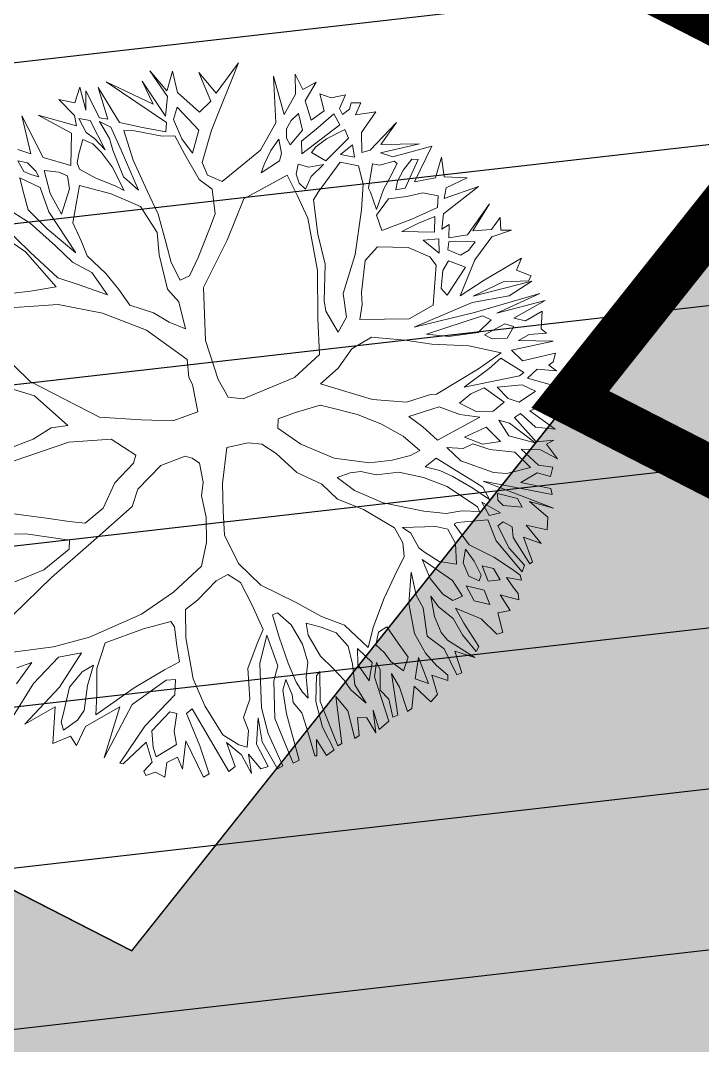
# Model space of a CAD drawing. Header units: metres. Extents: x -664657 to -643449, y -1076720 to -1062383.
# Drawn here: x -656029.65 to -656022.89, y -1069589.75 to -1069579.59 of the extents above; entities that cross this region are included whole.
import ezdxf

# ---------------------------------------------------------------- set-up
doc = ezdxf.new("R2010")
doc.units = ezdxf.units.M
doc.header["$LTSCALE"] = 0.1
doc.layers.get('0').update_dxf_attribs({"color": 8, "lineweight": 9})
for name, color, linetype in [('AA_THER_KOMUNIKACE', 201, 'Continuous'), ('AA_THER_srafy', 52, 'Continuous'), ('AA_THER_SRAFY KATASTR', 14, 'Continuous'), ('silnice-šrafa', 253, 'Continuous'), ('Vlastníci', 20, 'Continuous')]:
    doc.layers.add(name, color=color, linetype=linetype)
doc.layers.add('AA_THER_STAFAZ', color=252, linetype='Continuous', lineweight=0)

# ---------------------------------------------------------------- blocks, each defined once
blk = doc.blocks.new('A$C0C461CEA')
for p, q in [((0.3025, 0.7347), (0.3349, 0.855)), ((0.3349, 0.855), (0.3322, 0.7055)), ((0.4478, 0.7319), (0.3814, 0.832)), ((0.3814, 0.832), (0.4728, 0.7447)), ((0.4827, 0.7766), (0.4635, 0.8454)), ((0.4635, 0.8454), (0.5034, 0.8122)), ((0.5034, 0.8122), (0.5408, 0.8486)), ((0.5408, 0.8486), (0.5229, 0.7746)), ((0.5229, 0.7746), (0.5518, 0.8295)), ((0.5518, 0.8295), (0.5504, 0.7329)), ((0.5715, 0.7163), (0.5915, 0.8197)), ((0.5915, 0.8197), (0.5994, 0.6895)), ((0.7321, 0.6194), (0.6233, 0.8242)), ((0.6233, 0.8242), (0.7212, 0.6907)), ((0.7734, 0.6912), (0.7622, 0.7895)), ((0.7622, 0.7895), (0.7798, 0.7081)), ((0.2728, 0.7662), (0.3025, 0.7347)), ((0.4728, 0.7447), (0.4827, 0.7766)), ((0.49, 0.7113), (0.4913, 0.7617)), ((0.4913, 0.7617), (0.5191, 0.7392)), ((0.7212, 0.6907), (0.7246, 0.7724)), ((0.7246, 0.7724), (0.7385, 0.6381)), ((0.7816, 0.7099), (0.8256, 0.7548)), ((0.8256, 0.7548), (0.807, 0.6874)), ((0.2563, 0.7342), (0.2799, 0.7134)), ((0.2567, 0.6946), (0.2563, 0.7342)), ((0.3982, 0.6414), (0.4478, 0.7319)), ((0.5191, 0.7392), (0.5177, 0.6341)), ((0.5445, 0.7226), (0.5676, 0.6892)), ((0.5469, 0.6596), (0.5445, 0.7226)), ((0.5504, 0.7329), (0.5715, 0.7163)), ((0.2719, 0.6756), (0.2567, 0.6946)), ((0.2799, 0.7134), (0.2905, 0.6781)), ((0.3322, 0.7055), (0.3982, 0.6414)), ((0.4709, 0.6967), (0.4376, 0.6628)), ((0.4818, 0.6818), (0.4709, 0.6967)), ((0.5046, 0.682), (0.49, 0.7113)), ((0.5676, 0.6892), (0.5624, 0.6094)), ((0.5994, 0.6895), (0.6563, 0.6415)), ((0.7385, 0.6381), (0.7734, 0.6912)), ((0.7798, 0.7081), (0.7816, 0.7099)), ((0.807, 0.6874), (0.8397, 0.5995)), ((0.8882, 0.6125), (0.8974, 0.7111)), ((0.8974, 0.7111), (0.915, 0.6272)), ((0.226, 0.6439), (0.2358, 0.6836)), ((0.2358, 0.6836), (0.2784, 0.6252)), ((0.2907, 0.6571), (0.2719, 0.6756)), ((0.2905, 0.6781), (0.2907, 0.6571)), ((0.2979, 0.5942), (0.3158, 0.6676)), ((0.3158, 0.6676), (0.3538, 0.6409)), ((0.4376, 0.6628), (0.4193, 0.6392)), ((0.4922, 0.6693), (0.4818, 0.6818)), ((0.5033, 0.634), (0.4922, 0.6693)), ((0.5177, 0.6341), (0.5046, 0.682)), ((0.5388, 0.6217), (0.5469, 0.6596)), ((0.5997, 0.6601), (0.5814, 0.5634)), ((0.6292, 0.6436), (0.5997, 0.6601)), ((1.0237, 0.6787), (0.847, 0.5299)), ((0.915, 0.6272), (1.0237, 0.6787)), ((0.1481, 0.6263), (0.1976, 0.5404)), ((0.2116, 0.5808), (0.226, 0.6439)), ((0.2784, 0.6252), (0.2666, 0.5435)), ((0.3538, 0.6409), (0.3733, 0.6177)), ((0.4193, 0.6392), (0.4171, 0.6182)), ((0.5123, 0.5753), (0.5033, 0.634)), ((0.5295, 0.531), (0.5388, 0.6217)), ((0.6988, 0.5873), (0.6292, 0.6436)), ((0.6563, 0.6415), (0.7155, 0.5941)), ((0.7846, 0.6469), (0.7555, 0.6173)), ((0.8108, 0.5488), (0.7846, 0.6469)), ((0.2986, 0.5186), (0.2979, 0.5942)), ((0.3733, 0.6177), (0.3586, 0.578)), ((0.4171, 0.6182), (0.4494, 0.5681)), ((0.5624, 0.6094), (0.5511, 0.4706)), ((0.7155, 0.5941), (0.7321, 0.6194)), ((0.7555, 0.6173), (0.7496, 0.55)), ((0.8397, 0.5995), (0.8882, 0.6125)), ((1.0385, 0.4544), (1.1026, 0.5894)), ((1.1026, 0.5894), (1.0744, 0.4649)), ((0.1413, 0.4667), (0.0857, 0.5729)), ((0.154, 0.4584), (0.115, 0.5798)), ((0.2358, 0.4988), (0.2116, 0.5808)), ((0.3586, 0.578), (0.2986, 0.5186)), ((0.3923, 0.5717), (0.3176, 0.4768)), ((0.4686, 0.501), (0.3923, 0.5717)), ((0.4494, 0.5681), (0.4918, 0.5181)), ((0.5107, 0.4913), (0.5123, 0.5753)), ((0.5814, 0.5634), (0.5741, 0.4559)), ((0.735, 0.5691), (0.6988, 0.5873)), ((0.7356, 0.5019), (0.735, 0.5691)), ((1.137, 0.5058), (1.1659, 0.5624)), ((1.1659, 0.5624), (1.164, 0.5078)), ((0.1976, 0.5404), (0.234, 0.4382)), ((0.2666, 0.5435), (0.2807, 0.3882)), ((0.5511, 0.4706), (0.5295, 0.531)), ((0.7496, 0.55), (0.7585, 0.4937)), ((0.7585, 0.4937), (0.8108, 0.5488)), ((0.847, 0.5299), (0.7715, 0.4536)), ((0.2807, 0.3882), (0.2358, 0.4988)), ((0.5324, 0.4219), (0.4686, 0.501)), ((0.4918, 0.5181), (0.5107, 0.4913)), ((0.7383, 0.4095), (0.7356, 0.5019)), ((1.0744, 0.4649), (1.137, 0.5058)), ((1.2126, 0.5083), (1.1542, 0.4723)), ((1.164, 0.5078), (1.2126, 0.5083)), ((0.1745, 0.3218), (0.1413, 0.4667)), ((0.1929, 0.3453), (0.154, 0.4584)), ((0.3176, 0.4768), (0.314, 0.4137)), ((1.1542, 0.4723), (1.1422, 0.4092)), ((1.1925, 0.4157), (1.2064, 0.4704)), ((1.2064, 0.4704), (1.2319, 0.4413)), ((0.234, 0.4382), (0.2581, 0.367)), ((0.5741, 0.4559), (0.5707, 0.3742)), ((0.7715, 0.4536), (0.7677, 0.4098)), ((0.955, 0.4008), (1.0385, 0.4544)), ((1.0849, 0.438), (1.0599, 0.421)), ((1.1166, 0.4468), (1.0849, 0.438)), ((1.1021, 0.3938), (1.1166, 0.4468)), ((1.2319, 0.4413), (1.2764, 0.4291)), ((1.2764, 0.4291), (1.2389, 0.3993)), ((0.314, 0.4137), (0.3085, 0.3633)), ((0.5399, 0.3235), (0.5324, 0.4219)), ((0.7598, 0.3635), (0.7383, 0.4095)), ((0.7677, 0.4098), (0.7999, 0.3699)), ((0.7999, 0.3699), (0.955, 0.4008)), ((1.0222, 0.4038), (0.9828, 0.3842)), ((1.0083, 0.3593), (1.0222, 0.4038)), ((1.0599, 0.421), (1.0457, 0.3957)), ((1.0457, 0.3957), (1.046, 0.3705)), ((1.046, 0.3705), (1.1021, 0.3938)), ((1.1422, 0.4092), (1.1925, 0.4157)), ((1.2156, 0.3931), (1.1509, 0.3775)), ((1.2159, 0.3529), (1.2156, 0.3931)), ((1.2389, 0.3993), (1.2391, 0.3783)), ((1.2661, 0.3828), (1.2809, 0.398)), ((1.2809, 0.398), (1.3081, 0.3832)), ((0.0185, 0.379), (0.0962, 0.3486)), ((0.2581, 0.367), (0.2965, 0.3085)), ((0.3085, 0.3633), (0.3345, 0.2855)), ((0.5707, 0.3742), (0.5505, 0.2834)), ((0.7311, 0.2894), (0.7598, 0.3635)), ((0.9828, 0.3842), (0.9429, 0.3545)), ((1.0838, 0.3642), (1.065, 0.3286)), ((1.1509, 0.3775), (1.0838, 0.3642)), ((1.2391, 0.3783), (1.2661, 0.3828)), ((1.3081, 0.3832), (1.2747, 0.3577)), ((0.154, 0.2694), (0.0124, 0.3328)), ((0.0962, 0.3486), (0.1745, 0.3218)), ((0.2396, 0.2954), (0.1929, 0.3453)), ((0.9429, 0.3545), (0.9221, 0.3356)), ((0.9221, 0.3356), (0.9916, 0.3423)), ((0.9916, 0.3423), (1.0083, 0.3593)), ((1.065, 0.3286), (1.2159, 0.3529)), ((1.1573, 0.3337), (1.1154, 0.3267)), ((1.2227, 0.332), (1.1573, 0.3337)), ((1.2206, 0.3026), (1.2227, 0.332)), ((1.3361, 0.3355), (1.2651, 0.2988)), ((1.2747, 0.3577), (1.3361, 0.3355)), ((-0.1135, 0.3214), (-0.0399, 0.0946)), ((0.3075, 0.2222), (0.2396, 0.2954)), ((0.2965, 0.3085), (0.3075, 0.2222)), ((0.513, 0.2579), (0.5399, 0.3235)), ((1.04, 0.305), (1.0192, 0.2796)), ((1.0654, 0.28), (1.04, 0.305)), ((1.1154, 0.3267), (1.0945, 0.3181)), ((1.0945, 0.3181), (1.1225, 0.2722)), ((1.1225, 0.2722), (1.2206, 0.3026)), ((1.2651, 0.2988), (1.2362, 0.2421)), ((0.2659, 0.178), (0.154, 0.2694)), ((0.3345, 0.2855), (0.3477, 0.2208)), ((0.5505, 0.2834), (0.5344, 0.2185)), ((0.6936, 0.2554), (0.7311, 0.2894)), ((0.8343, 0.2886), (0.726, 0.1969)), ((0.9921, 0.2901), (0.8343, 0.2886)), ((0.9904, 0.2187), (0.9921, 0.2901)), ((1.0192, 0.2796), (1.0135, 0.2501)), ((1.0573, 0.2506), (1.11, 0.2661)), ((1.11, 0.2661), (1.0654, 0.28)), ((1.2209, 0.2774), (1.173, 0.2685)), ((1.173, 0.2685), (1.2086, 0.2394)), ((1.2086, 0.2394), (1.2209, 0.2774)), ((1.2633, 0.2358), (1.3787, 0.2747)), ((1.3787, 0.2747), (1.3011, 0.2361)), ((0.4846, 0.1484), (0.513, 0.2579)), ((0.6186, 0.1917), (0.6936, 0.2554)), ((1.0135, 0.2501), (1.0222, 0.2232)), ((1.0222, 0.2232), (1.0573, 0.2506)), ((1.1606, 0.2474), (1.0537, 0.1959)), ((1.2071, 0.21), (1.1606, 0.2474)), ((1.2362, 0.2421), (1.2633, 0.2358)), ((1.3011, 0.2361), (1.4109, 0.1802)), ((0.3477, 0.2208), (0.3543, 0.1597)), ((0.5344, 0.2185), (0.5332, 0.1548)), ((0.726, 0.1969), (0.5883, 0.099)), ((0.9852, 0.1382), (0.9904, 0.2187)), ((1.1927, 0.1511), (1.2071, 0.21)), ((1.4109, 0.1802), (1.2887, 0.2132)), ((1.2887, 0.2132), (1.3166, 0.1841)), ((0.3636, 0.065), (0.2659, 0.178)), ((0.5668, 0.1534), (0.6186, 0.1917)), ((1.0286, 0.1813), (0.99, 0.0777)), ((1.0537, 0.1959), (1.0286, 0.1813)), ((1.2493, 0.1936), (1.2013, 0.1319)), ((1.268, 0.1788), (1.2493, 0.1936)), ((1.3143, 0.169), (1.268, 0.1788)), ((1.3187, 0.1583), (1.3143, 0.169)), ((1.3166, 0.1841), (1.4429, 0.1553)), ((0.3543, 0.1597), (0.4095, 0.1032)), ((0.4978, 0.0957), (0.4846, 0.1484)), ((0.5332, 0.1548), (0.5668, 0.1534)), ((0.934, -0.0237), (0.9852, 0.1382)), ((1.1496, 0.081), (1.1927, 0.1511)), ((1.2013, 0.1319), (1.2014, 0.1175)), ((1.2769, 0.1285), (1.3187, 0.1583)), ((1.3273, 0.1314), (1.2939, 0.1076)), ((1.305, 0.0765), (1.3843, 0.1379)), ((1.3674, 0.1486), (1.3273, 0.1314)), ((1.4429, 0.1553), (1.3404, 0.0811)), ((1.3843, 0.1379), (1.3674, 0.1486)), ((0.4095, 0.1032), (0.4394, 0.0531)), ((0.5883, 0.099), (0.5142, -0.053)), ((1.2014, 0.1175), (1.1918, 0.0604)), ((1.1918, 0.0604), (1.2418, 0.1053)), ((1.2418, 0.1053), (1.2769, 0.1285)), ((1.2939, 0.1076), (1.2755, 0.0865)), ((1.406, 0.0607), (1.4535, 0.1092)), ((1.4535, 0.1092), (1.4313, 0.0502)), ((-0.0496, 0.0483), (-0.0987, 0.0965)), ((-0.0399, 0.0946), (0.1007, -0.1098)), ((0.4758, 0.0097), (0.4978, 0.0957)), ((0.99, 0.0777), (0.9657, -0.0174)), ((1.0643, -0.035), (1.1496, 0.081)), ((1.2421, 0.0717), (1.1836, 0.0436)), ((1.2969, 0.0513), (1.2421, 0.0717)), ((1.2755, 0.0865), (1.305, 0.0765)), ((1.3404, 0.0811), (1.406, 0.0607)), ((-0.0003, -0.0856), (-0.0496, 0.0483)), ((0.4347, -0.079), (0.3636, 0.065)), ((0.4394, 0.0531), (0.4758, 0.0097)), ((1.1836, 0.0436), (1.1756, -0.0069)), ((1.3474, 0.0368), (1.2969, 0.0513)), ((1.3855, 0.0059), (1.3474, 0.0368)), ((1.4313, 0.0502), (1.4947, 0.013)), ((1.3667, -0.0261), (1.3855, 0.0059)), ((1.4208, 0.0165), (1.3983, -0.0108)), ((1.4947, 0.013), (1.4208, 0.0165)), ((0.8639, -0.1588), (0.934, -0.0237)), ((0.9657, -0.0174), (0.9079, -0.1187)), ((1.1756, -0.0069), (1.2766, -0.0203)), ((1.2766, -0.0203), (1.3667, -0.0261)), ((1.5137, -0.0288), (1.3735, -0.053)), ((1.3983, -0.0108), (1.5137, -0.0288)), ((-0.2208, -0.0601), (-0.1181, -0.0717)), ((0.5142, -0.053), (0.4921, -0.1816)), ((0.9728, -0.1265), (1.0643, -0.035)), ((1.1382, -0.0469), (1.0838, -0.0666)), ((1.2245, -0.0947), (1.1382, -0.0469)), ((1.2306, -0.04), (1.3211, -0.0913)), ((1.2894, -0.0412), (1.2306, -0.04)), ((1.3459, -0.0473), (1.2894, -0.0412)), ((1.3211, -0.0913), (1.3459, -0.0473)), ((1.3735, -0.053), (1.3463, -0.0935)), ((-0.1181, -0.0717), (-0.0509, -0.0669)), ((-0.0509, -0.0669), (-0.0003, -0.0856)), ((0.4118, -0.132), (0.4347, -0.079)), ((1.0838, -0.0666), (1.0258, -0.1512)), ((1.2713, -0.153), (1.2245, -0.0947)), ((1.3237, -0.1165), (1.2773, -0.0959)), ((1.2773, -0.0959), (1.3031, -0.1569)), ((1.3463, -0.0935), (1.3739, -0.0908)), ((1.3739, -0.0908), (1.3533, -0.1288)), ((1.4098, -0.1475), (1.5185, -0.0936)), ((1.5185, -0.0936), (1.4308, -0.1449)), ((-0.0227, -0.1338), (-0.2078, -0.1044)), ((0.1007, -0.1098), (0.2148, -0.1801)), ((0.9079, -0.1187), (0.8974, -0.1501)), ((0.9465, -0.1982), (0.9728, -0.1265)), ((1.3031, -0.1569), (1.3237, -0.1165)), ((1.3533, -0.1288), (1.4098, -0.1475)), ((0.1015, -0.1896), (-0.0227, -0.1338)), ((0.3858, -0.2414), (0.412, -0.1572)), ((0.412, -0.1572), (0.4118, -0.132)), ((0.8145, -0.2625), (0.8639, -0.1588)), ((0.8974, -0.1501), (0.9006, -0.228)), ((1.0258, -0.1512), (1.0094, -0.1868)), ((1.2758, -0.1866), (1.2713, -0.153)), ((1.3468, -0.1397), (1.3326, -0.1608)), ((1.3326, -0.1608), (1.3599, -0.1942)), ((1.3678, -0.1479), (1.3468, -0.1397)), ((1.3998, -0.1662), (1.3678, -0.1479)), ((1.4308, -0.1449), (1.4857, -0.1695)), ((1.4857, -0.1695), (1.5275, -0.1481)), ((1.5275, -0.1481), (1.511, -0.1843)), ((0.1467, -0.2708), (0.1015, -0.1896)), ((0.2148, -0.1801), (0.3017, -0.2297)), ((0.4921, -0.1816), (0.4927, -0.2464)), ((1.0094, -0.1868), (0.9803, -0.2249)), ((1.2078, -0.294), (1.2758, -0.1866)), ((1.3179, -0.1922), (1.2869, -0.2117)), ((1.3561, -0.2362), (1.3179, -0.1922)), ((1.3599, -0.1942), (1.3893, -0.1939)), ((1.3893, -0.1939), (1.4209, -0.1786)), ((1.4757, -0.1906), (1.3938, -0.2292)), ((1.4209, -0.1786), (1.3998, -0.1662)), ((1.5406, -0.2008), (1.4757, -0.1906)), ((1.511, -0.1843), (1.5406, -0.2008)), ((-0.3496, -0.2066), (-0.1997, -0.3144)), ((0.9006, -0.228), (0.9465, -0.1982)), ((0.9803, -0.2249), (1.1197, -0.2973)), ((1.2869, -0.2117), (1.2555, -0.26)), ((0.3017, -0.2297), (0.3858, -0.2414)), ((0.4927, -0.2464), (0.5332, -0.2736)), ((1.2555, -0.26), (1.2624, -0.2875)), ((1.2624, -0.2875), (1.3561, -0.2362)), ((1.3938, -0.2292), (1.298, -0.3082)), ((-0.2812, -0.3278), (-0.4018, -0.2659)), ((0.0463, -0.318), (0.1277, -0.2902)), ((0.1277, -0.2902), (0.1467, -0.2708)), ((0.5332, -0.2736), (0.7097, -0.2905)), ((0.7097, -0.2905), (0.8145, -0.2625)), ((0.9138, -0.2951), (0.987, -0.292)), ((0.987, -0.292), (1.0758, -0.3499)), ((1.1197, -0.2973), (1.2078, -0.294)), ((-0.1997, -0.3144), (-0.1405, -0.3576)), ((-0.0246, -0.3715), (0.0463, -0.318)), ((0.8463, -0.3294), (0.9138, -0.2951)), ((1.298, -0.3082), (1.3885, -0.3007)), ((1.3885, -0.3007), (1.5271, -0.2951)), ((1.5271, -0.2951), (1.4955, -0.3206)), ((1.4955, -0.3206), (1.5277, -0.3581)), ((-0.167, -0.4107), (-0.2812, -0.3278)), ((-0.1405, -0.3576), (-0.0982, -0.3866)), ((0.2019, -0.3375), (0.1015, -0.3702)), ((0.2837, -0.3475), (0.2019, -0.3375)), ((0.3006, -0.3641), (0.2837, -0.3475)), ((0.7733, -0.3469), (0.8463, -0.3294)), ((0.8327, -0.4069), (0.7733, -0.3469)), ((1.0758, -0.3499), (1.1459, -0.4021)), ((1.3218, -0.3457), (1.1218, -0.3285)), ((1.1218, -0.3285), (1.3137, -0.377)), ((1.4355, -0.3824), (1.3218, -0.3457)), ((1.4393, -0.3338), (1.3342, -0.3288)), ((1.3342, -0.3288), (1.5213, -0.375)), ((1.5128, -0.3691), (1.4393, -0.3338)), ((1.5277, -0.3581), (1.5128, -0.3691)), ((-0.0982, -0.3866), (-0.0246, -0.3715)), ((0.1015, -0.3702), (0.0598, -0.4102)), ((0.2954, -0.4482), (0.3135, -0.3892)), ((0.3135, -0.3892), (0.3006, -0.3641)), ((0.4142, -0.3858), (0.348, -0.4812)), ((0.4816, -0.4043), (0.4142, -0.3858)), ((0.6014, -0.3822), (0.5867, -0.4075)), ((0.6603, -0.39), (0.6014, -0.3822)), ((0.7403, -0.406), (0.6603, -0.39)), ((1.1455, -0.3661), (1.3307, -0.3979)), ((1.2047, -0.4057), (1.1455, -0.3661)), ((1.3137, -0.377), (1.5259, -0.4212)), ((1.5213, -0.375), (1.4355, -0.3824)), ((-0.1817, -0.436), (-0.167, -0.4107)), ((0.0598, -0.4102), (-0.0994, -0.4478)), ((0.5179, -0.4292), (0.4816, -0.4043)), ((0.5867, -0.4075), (0.6277, -0.4869)), ((0.7675, -0.431), (0.7403, -0.406)), ((0.8963, -0.4693), (0.8327, -0.4069)), ((1.1459, -0.4021), (1.2473, -0.4617)), ((1.2933, -0.4384), (1.2047, -0.4057)), ((1.3495, -0.4229), (1.2933, -0.4384)), ((1.3307, -0.3979), (1.3495, -0.4229)), ((1.5259, -0.4212), (1.3746, -0.4124)), ((1.3746, -0.4124), (1.5304, -0.4487)), ((-0.3833, -0.4464), (-0.2842, -0.4556)), ((-0.2842, -0.4556), (-0.1817, -0.436)), ((-0.0994, -0.4478), (-0.2736, -0.4891)), ((0.2706, -0.4838), (0.2954, -0.4482)), ((0.5435, -0.4769), (0.5179, -0.4292)), ((0.8311, -0.4891), (0.7675, -0.431)), ((1.3078, -0.4551), (1.3816, -0.4544)), ((1.323, -0.4777), (1.3078, -0.4551)), ((1.3816, -0.4544), (1.4028, -0.4752)), ((1.5304, -0.4487), (1.4152, -0.4516)), ((1.4152, -0.4516), (1.4449, -0.4766)), ((-0.2736, -0.4891), (-0.4394, -0.5369)), ((0.252, -0.5512), (0.2706, -0.4838)), ((0.348, -0.4812), (0.3091, -0.559)), ((0.5738, -0.5607), (0.5435, -0.4769)), ((0.6277, -0.4869), (0.6999, -0.5762)), ((0.8845, -0.5516), (0.8311, -0.4891)), ((0.9875, -0.5272), (0.8963, -0.4693)), ((1.2473, -0.4617), (1.3278, -0.5305)), ((1.3671, -0.4983), (1.323, -0.4777)), ((1.4028, -0.4752), (1.3671, -0.4983)), ((1.4449, -0.4766), (1.5054, -0.4742)), ((1.5054, -0.4742), (1.4765, -0.5225)), ((1.4345, -0.5211), (1.3949, -0.5215)), ((1.3949, -0.5215), (1.492, -0.5751)), ((1.4851, -0.5434), (1.4345, -0.5211)), ((1.4765, -0.5225), (1.4851, -0.5434)), ((0.2149, -0.623), (0.252, -0.5512)), ((0.9272, -0.6184), (0.8845, -0.5516)), ((1.0632, -0.5415), (0.9875, -0.5272)), ((1.0843, -0.5497), (1.0632, -0.5415)), ((1.2397, -0.5416), (1.0843, -0.5497)), ((1.3278, -0.5305), (1.2397, -0.5416)), ((1.3195, -0.545), (1.271, -0.5563)), ((1.3622, -0.6202), (1.3195, -0.545)), ((1.492, -0.5751), (1.3614, -0.5386)), ((1.3614, -0.5386), (1.3763, -0.5846)), ((0.3091, -0.559), (0.2762, -0.629)), ((0.6267, -0.6316), (0.5738, -0.5607)), ((0.6999, -0.5762), (0.793, -0.6425)), ((0.9729, -0.5718), (1.0721, -0.5894)), ((0.9968, -0.6219), (0.9729, -0.5718)), ((1.271, -0.5563), (1.1727, -0.5716)), ((1.1727, -0.5716), (1.3455, -0.6227)), ((1.3763, -0.5846), (1.4798, -0.613)), ((0.953, -0.683), (0.9272, -0.6184)), ((1.0721, -0.5894), (1.1188, -0.6418)), ((1.1353, -0.6098), (1.1814, -0.6009)), ((1.1694, -0.6581), (1.1353, -0.6098)), ((1.1814, -0.6009), (1.2277, -0.6029)), ((1.2277, -0.6029), (1.262, -0.674)), ((1.3455, -0.6227), (1.3622, -0.6202)), ((1.4798, -0.613), (1.4608, -0.6342)), ((-0.5032, -0.6384), (-0.3725, -0.6875)), ((0.1651, -0.6823), (0.2149, -0.623)), ((0.2762, -0.629), (0.273, -0.7298)), ((0.6483, -0.6967), (0.6267, -0.6316)), ((0.6795, -0.6352), (0.7095, -0.698)), ((0.7234, -0.6414), (0.6795, -0.6352)), ((0.7553, -0.6537), (0.7234, -0.6414)), ((0.793, -0.6425), (0.8605, -0.6695)), ((1.0184, -0.6805), (0.9968, -0.6219)), ((1.1188, -0.6418), (1.1714, -0.679)), ((1.3392, -0.6522), (1.2656, -0.6211)), ((1.2656, -0.6211), (1.2787, -0.6696)), ((1.3671, -0.6897), (1.3392, -0.6522)), ((1.4043, -0.6306), (1.3642, -0.6412)), ((1.3642, -0.6412), (1.4321, -0.7059)), ((1.4569, -0.6637), (1.4043, -0.6306)), ((1.4608, -0.6342), (1.444, -0.6362)), ((1.444, -0.6362), (1.4569, -0.6637)), ((0.0478, -0.7128), (0.1651, -0.6823)), ((0.7934, -0.6869), (0.7553, -0.6537)), ((0.8605, -0.6695), (0.9194, -0.6833)), ((0.9194, -0.6833), (0.953, -0.683)), ((1.0874, -0.6799), (1.0184, -0.6805)), ((1.1714, -0.679), (1.0874, -0.6799)), ((1.2176, -0.6828), (1.1694, -0.6581)), ((1.262, -0.674), (1.2176, -0.6828)), ((1.2787, -0.6696), (1.3042, -0.6964)), ((-0.5317, -0.7353), (-0.4564, -0.6991)), ((-0.4564, -0.6991), (-0.5069, -0.6912)), ((-0.3725, -0.6875), (-0.2564, -0.714)), ((-0.2564, -0.714), (-0.0757, -0.7266)), ((-0.0757, -0.7266), (0.0478, -0.7128)), ((0.706, -0.7652), (0.6483, -0.6967)), ((0.7095, -0.698), (0.7709, -0.7754)), ((0.8609, -0.7133), (0.7934, -0.6869)), ((0.9226, -0.7655), (0.8609, -0.7133)), ((1.0331, -0.7158), (1.0529, -0.7744)), ((1.0778, -0.743), (1.0331, -0.7158)), ((1.0985, -0.7134), (1.1742, -0.7168)), ((1.1386, -0.7592), (1.0985, -0.7134)), ((1.1742, -0.7168), (1.1934, -0.7796)), ((1.2204, -0.7164), (1.2251, -0.7751)), ((1.2458, -0.7413), (1.2204, -0.7164)), ((1.3042, -0.6964), (1.3671, -0.6897)), ((1.4321, -0.7059), (1.386, -0.7148)), ((1.386, -0.7148), (1.4058, -0.7752)), ((-0.374, -0.7235), (-0.4834, -0.76)), ((-0.4157, -0.8097), (-0.3023, -0.7456)), ((-0.3023, -0.7456), (-0.374, -0.7235)), ((0.1849, -0.7451), (0.103, -0.7711)), ((0.2269, -0.7447), (0.1849, -0.7451)), ((0.2501, -0.7864), (0.2269, -0.7447)), ((0.273, -0.7298), (0.3033, -0.8237)), ((0.9433, -0.7377), (0.9871, -0.7289)), ((0.979, -0.7691), (0.9433, -0.7377)), ((0.9871, -0.7289), (1.0255, -0.7957)), ((1.1114, -0.7444), (1.0778, -0.743)), ((1.1514, -0.7861), (1.1114, -0.7444)), ((1.2691, -0.7915), (1.2458, -0.7413)), ((1.2919, -0.7301), (1.2685, -0.7327)), ((1.2685, -0.7327), (1.2929, -0.8333)), ((1.3135, -0.7911), (1.2919, -0.7301)), ((1.3508, -0.7403), (1.3214, -0.7364)), ((1.3214, -0.7364), (1.366, -0.826)), ((1.4058, -0.7752), (1.3508, -0.7403)), ((-0.4834, -0.76), (-0.5896, -0.8222)), ((-0.2207, -0.7532), (-0.2831, -0.8126)), ((-0.0921, -0.7712), (-0.2207, -0.7532)), ((-0.0037, -0.7913), (-0.0921, -0.7712)), ((0.055, -0.7799), (0.0138, -0.8602)), ((0.103, -0.7711), (0.055, -0.7799)), ((0.7657, -0.8636), (0.706, -0.7652)), ((0.7709, -0.7754), (0.8731, -0.8602)), ((0.9754, -0.8256), (0.9226, -0.7655)), ((1.0046, -0.8043), (0.979, -0.7691)), ((1.0529, -0.7744), (1.1269, -0.8559)), ((1.1934, -0.7796), (1.1386, -0.7592)), ((1.2251, -0.7751), (1.2887, -0.8351)), ((-0.5682, -0.8616), (-0.4157, -0.8097)), ((-0.3294, -0.8005), (-0.388, -0.8245)), ((-0.335, -0.8467), (-0.2874, -0.7983)), ((-0.2874, -0.7983), (-0.3294, -0.8005)), ((-0.2831, -0.8126), (-0.322, -0.8868)), ((-0.0239, -0.8689), (-0.0017, -0.8123)), ((-0.0017, -0.8123), (-0.0037, -0.7913)), ((0.2491, -0.8621), (0.2501, -0.7864)), ((1.0454, -0.8693), (1.0046, -0.8043)), ((1.0255, -0.7957), (1.0511, -0.8398)), ((1.2173, -0.8298), (1.1514, -0.7861)), ((1.2887, -0.8351), (1.2691, -0.7915)), ((1.366, -0.826), (1.3135, -0.7911)), ((-0.388, -0.8245), (-0.4461, -0.8922)), ((-0.3811, -0.9126), (-0.335, -0.8467)), ((0.3033, -0.8237), (0.3757, -0.9238)), ((1.031, -0.9282), (0.9754, -0.8256)), ((1.0511, -0.8398), (1.075, -0.8816)), ((1.2389, -0.8968), (1.2173, -0.8298)), ((1.2932, -0.8627), (1.2401, -0.8314)), ((1.2401, -0.8314), (1.2642, -0.9026)), ((1.2929, -0.8333), (1.3453, -0.8556)), ((-0.4573, -0.8587), (-0.5682, -0.8616)), ((-0.5193, -0.9578), (-0.4573, -0.8587)), ((-0.0402, -0.9177), (-0.0239, -0.8689)), ((0.0138, -0.8602), (-0.027, -0.9866)), ((0.2433, -0.9527), (0.2491, -0.8621)), ((0.7663, -0.9182), (0.7657, -0.8636)), ((0.7886, -0.8736), (0.8839, -0.9213)), ((0.8039, -0.9029), (0.7886, -0.8736)), ((0.8731, -0.8602), (0.9323, -0.8998)), ((1.0754, -0.9254), (1.0454, -0.8693)), ((1.075, -0.8816), (1.0754, -0.9254)), ((1.2586, -1.0058), (1.085, -0.8647)), ((1.085, -0.8647), (1.2422, -1.0456)), ((1.1269, -0.8559), (1.1631, -0.8784)), ((1.1631, -0.8784), (1.2389, -0.8968)), ((1.3273, -0.9128), (1.2932, -0.8627)), ((1.3453, -0.8556), (1.3183, -0.8558)), ((1.3183, -0.8558), (1.3273, -0.9128)), ((-0.4628, -0.9092), (-0.4691, -0.9363)), ((-0.4461, -0.8922), (-0.4628, -0.9092)), ((-0.4146, -0.9297), (-0.3811, -0.9126)), ((-0.322, -0.8868), (-0.355, -0.9418)), ((0.8044, -0.9557), (0.8039, -0.9029)), ((0.9323, -0.8998), (0.9805, -0.9161)), ((1.2642, -0.9026), (1.3023, -0.9298)), ((-0.4691, -0.9363), (-0.4146, -0.9297)), ((-0.355, -0.9418), (-0.2064, -0.9235)), ((-0.2064, -0.9235), (-0.0948, -0.9182)), ((-0.0948, -0.9182), (-0.0402, -0.9177)), ((0.2917, -0.9247), (0.2774, -0.9986)), ((0.3085, -0.9269), (0.2917, -0.9247)), ((0.33, -0.9813), (0.3085, -0.9269)), ((0.3757, -0.9238), (0.4269, -1.0031)), ((0.7499, -0.958), (0.7663, -0.9182)), ((0.8839, -0.9213), (0.9136, -0.9462)), ((0.9136, -0.9462), (0.9141, -0.9984)), ((0.9495, -0.9416), (0.9387, -0.9417)), ((0.9387, -0.9417), (0.9503, -1.0232)), ((1.0399, -0.9804), (0.9495, -0.9416)), ((0.9805, -0.9161), (1.0294, -0.9451)), ((1.0294, -0.9451), (1.031, -0.9282)), ((1.0501, -0.9215), (1.0861, -0.9799)), ((1.0506, -0.9701), (1.0501, -0.9215)), ((1.0983, -0.9402), (1.1065, -0.9209)), ((1.1052, -0.9629), (1.0983, -0.9402)), ((1.1065, -0.9209), (1.1556, -0.9648)), ((1.2494, -0.9219), (1.1888, -0.9243)), ((1.1888, -0.9243), (1.265, -0.9866)), ((1.2815, -0.9528), (1.2494, -0.9219)), ((1.3023, -0.9298), (1.2815, -0.9528)), ((-0.458, -0.9638), (-0.5193, -0.9578)), ((-0.4559, -0.9991), (-0.458, -0.9638)), ((-0.4017, -0.959), (-0.4559, -0.9991)), ((-0.2751, -0.9554), (-0.4017, -0.959)), ((-0.3963, -1.0748), (-0.2751, -0.9554)), ((-0.2372, -0.9676), (-0.3963, -1.0748)), ((-0.1053, -0.9495), (-0.2372, -0.9676)), ((-0.0776, -0.9619), (-0.1053, -0.9495)), ((-0.1024, -1.0041), (-0.0776, -0.9619)), ((0.2459, -0.9737), (0.1836, -1.0433)), ((0.2058, -0.9825), (0.2433, -0.9527)), ((0.2302, -1.0771), (0.2459, -0.9737)), ((0.6932, -0.9987), (0.7499, -0.958)), ((0.813, -0.9766), (0.8044, -0.9557)), ((0.8405, -1.0243), (0.813, -0.9766)), ((1.0322, -1.0525), (1.0399, -0.9804)), ((1.0861, -0.9799), (1.0506, -0.9701)), ((1.1559, -0.996), (1.1052, -0.9629)), ((1.1556, -0.9648), (1.1559, -0.996)), ((-0.2346, -1.0474), (-0.1024, -1.0041)), ((-0.027, -0.9866), (-0.0345, -1.0796)), ((0.1416, -1.0395), (0.2058, -0.9825)), ((0.2774, -0.9986), (0.2638, -1.0851)), ((0.3325, -1.0527), (0.33, -0.9813)), ((0.374, -0.9995), (0.3618, -1.0356)), ((0.4103, -1.0327), (0.374, -0.9995)), ((0.4269, -1.0031), (0.4796, -1.062)), ((0.6307, -1.0456), (0.6932, -0.9987)), ((0.7462, -1.0126), (0.6924, -1.0978)), ((0.7259, -1.0848), (0.7462, -1.0126)), ((0.7926, -1.0314), (0.7964, -0.9935)), ((0.7964, -0.9935), (0.8496, -1.098)), ((0.9141, -0.9984), (0.8853, -1.0581)), ((1.0594, -1.012), (1.0578, -1.0918)), ((1.0804, -1.0094), (1.0594, -1.012)), ((1.0975, -1.0368), (1.0804, -1.0094)), ((1.2422, -1.0456), (1.1852, -0.9916)), ((1.1852, -0.9916), (1.2129, -1.0633)), ((1.265, -0.9866), (1.2586, -1.0058)), ((-0.1422, -1.0447), (-0.2218, -1.0707)), ((-0.1253, -1.0589), (-0.1422, -1.0447)), ((0.1022, -1.1287), (0.1416, -1.0395)), ((0.1836, -1.0433), (0.1219, -1.1705)), ((0.3618, -1.0356), (0.3649, -1.1136)), ((0.4443, -1.0708), (0.4103, -1.0327)), ((0.5581, -1.1093), (0.6307, -1.0456)), ((0.7904, -1.059), (0.7926, -1.0314)), ((0.8853, -1.0581), (0.8405, -1.0243)), ((0.9063, -1.0639), (0.9336, -1.03)), ((0.9336, -1.03), (0.94, -1.0762)), ((0.9503, -1.0232), (1.0014, -1.0948)), ((1.0852, -1.0687), (1.0975, -1.0368)), ((-0.36, -1.114), (-0.2346, -1.0474)), ((-0.2218, -1.0707), (-0.2423, -1.1195)), ((-0.1602, -1.1061), (-0.1253, -1.0589)), ((-0.0975, -1.0737), (-0.109, -1.1854)), ((-0.0748, -1.0692), (-0.0975, -1.0737)), ((-0.0659, -1.3002), (-0.0748, -1.0692)), ((0.1969, -1.1128), (0.2302, -1.0771)), ((0.3205, -1.1116), (0.3325, -1.0527)), ((0.4575, -1.1271), (0.4443, -1.0708)), ((0.4796, -1.062), (0.5124, -1.1601)), ((0.8019, -1.1219), (0.7904, -1.059)), ((0.9026, -1.1101), (0.9063, -1.0639)), ((0.94, -1.0762), (0.9387, -1.1266)), ((1.0586, -1.1782), (1.0322, -1.0525)), ((1.0921, -1.1671), (1.0852, -1.0687)), ((1.1923, -1.0971), (1.1396, -1.0532)), ((1.1396, -1.0532), (1.1548, -1.1269)), ((1.2129, -1.0633), (1.1923, -1.0971)), ((-0.2551, -1.0944), (-0.3515, -1.1205)), ((-0.2671, -1.1593), (-0.2551, -1.0944)), ((-0.1724, -1.1458), (-0.1602, -1.1061)), ((-0.0345, -1.0796), (-0.0274, -1.1888)), ((0.2638, -1.0851), (0.2579, -1.15)), ((0.5124, -1.1601), (0.5581, -1.1093)), ((0.6924, -1.0978), (0.6639, -1.1905)), ((0.7263, -1.131), (0.7259, -1.0848)), ((0.7657, -1.1097), (0.7454, -1.1729)), ((0.7703, -1.1516), (0.7657, -1.1097)), ((0.8496, -1.098), (0.8544, -1.1568)), ((0.9238, -1.1393), (0.9026, -1.1101)), ((0.9492, -1.1541), (0.9553, -1.1012)), ((0.9553, -1.1012), (0.9825, -1.1261)), ((1.0014, -1.0948), (1.0356, -1.1574)), ((1.0578, -1.0918), (1.0753, -1.163)), ((1.1147, -1.0829), (1.1029, -1.1652)), ((1.1548, -1.1269), (1.1147, -1.0829)), ((-0.3515, -1.1205), (-0.36, -1.114)), ((-0.2423, -1.1195), (-0.248, -1.1507)), ((0.0564, -1.1712), (0.1022, -1.1287)), ((0.1433, -1.2207), (0.1969, -1.1128)), ((0.2324, -1.1275), (0.2075, -1.1529)), ((0.227, -1.1797), (0.2324, -1.1275)), ((0.2939, -1.1497), (0.3205, -1.1116)), ((0.3649, -1.1136), (0.3822, -1.1656)), ((0.443, -1.1842), (0.4575, -1.1271)), ((0.5643, -1.1326), (0.5376, -1.1641)), ((0.5961, -1.1299), (0.5643, -1.1326)), ((0.6027, -1.1929), (0.5961, -1.1299)), ((0.6954, -1.2172), (0.7263, -1.131)), ((0.8208, -1.1553), (0.8019, -1.1219)), ((0.88, -1.1337), (0.8805, -1.1883)), ((0.9242, -1.1729), (0.88, -1.1337)), ((0.9387, -1.1266), (0.9238, -1.1393)), ((0.9825, -1.1261), (0.9853, -1.1681)), ((-0.3048, -1.1723), (-0.2671, -1.1593)), ((-0.3046, -1.1873), (-0.3048, -1.1723)), ((-0.248, -1.1507), (-0.1724, -1.1458)), ((-0.1412, -1.1497), (-0.1927, -1.224)), ((-0.1459, -1.2782), (-0.1412, -1.1497)), ((0.0509, -1.215), (0.0564, -1.1712)), ((0.1219, -1.1705), (0.1016, -1.2523)), ((0.2075, -1.1529), (0.183, -1.2245)), ((0.2579, -1.15), (0.2606, -1.1878)), ((0.2669, -1.2129), (0.2939, -1.1497)), ((0.3252, -1.162), (0.2839, -1.2338)), ((0.2966, -1.2402), (0.3401, -1.1558)), ((0.3401, -1.1558), (0.3252, -1.162)), ((0.3822, -1.1656), (0.3953, -1.2159)), ((0.4805, -1.1478), (0.4581, -1.1925)), ((0.5003, -1.2089), (0.4805, -1.1478)), ((0.5376, -1.1641), (0.5506, -1.2)), ((0.7454, -1.1729), (0.7399, -1.2275)), ((0.7943, -1.206), (0.7703, -1.1516)), ((0.8544, -1.1568), (0.8208, -1.1553)), ((0.9186, -1.2216), (0.9242, -1.1729)), ((0.9853, -1.1681), (0.9492, -1.1541)), ((1.0445, -1.2012), (1.0064, -1.1703)), ((1.0064, -1.1703), (1.0109, -1.2081)), ((1.0356, -1.1574), (1.0485, -1.1843)), ((1.0753, -1.163), (1.0586, -1.1782)), ((1.1029, -1.1652), (1.0921, -1.1671)), ((-0.2728, -1.193), (-0.3046, -1.1873)), ((-0.2539, -1.2204), (-0.2728, -1.193)), ((-0.2267, -1.1823), (-0.2539, -1.2204)), ((-0.1889, -1.1838), (-0.2267, -1.1823)), ((-0.1927, -1.224), (-0.1889, -1.1838)), ((-0.109, -1.1854), (-0.1249, -1.278)), ((-0.0274, -1.1888), (0.0025, -1.2407)), ((0.0969, -1.1936), (0.0532, -1.2654)), ((0.0724, -1.2676), (0.0969, -1.1936)), ((0.2188, -1.2032), (0.227, -1.1797)), ((0.2276, -1.2451), (0.2188, -1.2032)), ((0.2606, -1.1878), (0.2669, -1.2129)), ((0.4184, -1.2451), (0.443, -1.1842)), ((0.4581, -1.1925), (0.4647, -1.2554)), ((0.4647, -1.2554), (0.5003, -1.2089)), ((0.5506, -1.2), (0.5551, -1.2335)), ((0.6099, -1.2474), (0.6027, -1.1929)), ((0.6639, -1.1905), (0.6646, -1.2619)), ((0.7967, -1.2666), (0.7943, -1.206)), ((0.8727, -1.249), (0.8168, -1.1806)), ((0.8168, -1.1806), (0.8174, -1.2352)), ((0.8805, -1.1883), (0.9186, -1.2216)), ((1.0109, -1.2081), (1.0154, -1.2332)), ((1.0485, -1.1843), (1.0445, -1.2012)), ((-0.0289, -1.2158), (-0.0407, -1.2957)), ((-0.0056, -1.2726), (-0.0289, -1.2158)), ((0.0025, -1.2407), (0.0219, -1.2597)), ((0.0219, -1.2597), (0.0509, -1.215)), ((0.128, -1.3739), (0.1433, -1.2207)), ((0.183, -1.2245), (0.149, -1.3737)), ((0.2839, -1.2338), (0.2637, -1.3162)), ((0.2794, -1.3916), (0.2966, -1.2402)), ((0.3953, -1.2159), (0.3999, -1.2536)), ((0.4819, -1.299), (0.5132, -1.2399)), ((0.5129, -1.2147), (0.4857, -1.2528)), ((0.5132, -1.2399), (0.5129, -1.2147)), ((0.5551, -1.2335), (0.5766, -1.2795)), ((0.7236, -1.2781), (0.6954, -1.2172)), ((0.7399, -1.2275), (0.7462, -1.2587)), ((0.8174, -1.2352), (0.8248, -1.3233)), ((1.0072, -1.2519), (0.9623, -1.2104)), ((0.9623, -1.2104), (0.9671, -1.2691)), ((1.0154, -1.2332), (1.0072, -1.2519)), ((-0.0049, -1.3398), (-0.0056, -1.2726)), ((0.0532, -1.2654), (0.0521, -1.3452)), ((0.0752, -1.366), (0.0724, -1.2676)), ((0.1016, -1.2523), (0.0944, -1.3658)), ((0.2173, -1.2998), (0.2276, -1.2451)), ((0.3471, -1.25), (0.2938, -1.3915)), ((0.3602, -1.3086), (0.3471, -1.25)), ((0.3999, -1.2536), (0.4085, -1.2746)), ((0.4233, -1.3146), (0.4184, -1.2451)), ((0.4857, -1.2528), (0.4601, -1.3983)), ((0.5387, -1.2691), (0.4937, -1.3955)), ((0.541, -1.3195), (0.5387, -1.2691)), ((0.5766, -1.2795), (0.6099, -1.2474)), ((0.598, -1.3189), (0.6394, -1.2639)), ((0.6394, -1.2639), (0.6277, -1.3522)), ((0.6646, -1.2619), (0.6777, -1.3139)), ((0.7462, -1.2587), (0.7975, -1.3488)), ((0.8099, -1.3337), (0.7967, -1.2666)), ((0.8944, -1.316), (0.8727, -1.249)), ((0.9292, -1.2569), (0.913, -1.32)), ((0.9671, -1.2691), (0.9292, -1.2569)), ((-0.1249, -1.278), (-0.1459, -1.2782)), ((-0.0407, -1.2957), (-0.0659, -1.3002)), ((0.0155, -1.2808), (-0.0049, -1.3398)), ((0.0287, -1.3413), (0.0155, -1.2808)), ((0.1996, -1.3858), (0.2173, -1.2998)), ((0.4085, -1.2746), (0.4233, -1.3146)), ((0.4931, -1.3367), (0.4819, -1.299)), ((0.7203, -1.3705), (0.7236, -1.2781)), ((0.7508, -1.3006), (0.7371, -1.3722)), ((0.7975, -1.3488), (0.7508, -1.3006)), ((0.2637, -1.3162), (0.2627, -1.3978)), ((0.3383, -1.3971), (0.3602, -1.3086)), ((0.4769, -1.3939), (0.4931, -1.3367)), ((0.5273, -1.3994), (0.541, -1.3195)), ((0.5831, -1.3383), (0.5441, -1.3975)), ((0.6072, -1.407), (0.5831, -1.3383)), ((0.6277, -1.3522), (0.598, -1.3189)), ((0.6503, -1.3334), (0.6365, -1.3965)), ((0.6867, -1.3727), (0.6503, -1.3334)), ((0.6777, -1.3139), (0.695, -1.3582)), ((0.8248, -1.3233), (0.8099, -1.3337)), ((0.913, -1.32), (0.8944, -1.316)), ((0.0521, -1.3452), (0.0287, -1.3413)), ((0.0944, -1.3658), (0.0752, -1.366)), ((0.2285, -1.3417), (0.2056, -1.3881)), ((0.2333, -1.4023), (0.2285, -1.3417)), ((0.3774, -1.3421), (0.3551, -1.3951)), ((0.4027, -1.3568), (0.3774, -1.3421)), ((0.4056, -1.4114), (0.4027, -1.3568)), ((0.432, -1.3439), (0.4056, -1.4114)), ((0.42, -1.4071), (0.432, -1.3439)), ((0.695, -1.3582), (0.6867, -1.3727)), ((0.7371, -1.3722), (0.7203, -1.3705)), ((0.149, -1.3737), (0.128, -1.3739)), ((0.2056, -1.3881), (0.1996, -1.3858)), ((0.2627, -1.3978), (0.2333, -1.4023)), ((0.2938, -1.3915), (0.2794, -1.3916)), ((0.3551, -1.3951), (0.3383, -1.3971)), ((0.4601, -1.3983), (0.42, -1.4071)), ((0.4937, -1.3955), (0.4769, -1.3939)), ((0.5441, -1.3975), (0.5273, -1.3994)), ((0.6365, -1.3965), (0.6072, -1.407))]:
    blk.add_line(p, q)

msp = doc.modelspace()

# ---------------------------------------------------------------- hatches: boundary and pattern name
at = {"layer": 'AA_THER_srafy'}
h = msp.add_hatch(color=31, dxfattribs=at)
h.dxf.hatch_style = 1
h.paths.add_polyline_path([(-655980.671, -1069499.681), (-656011.981, -1069474.787), (-656019.449, -1069484.18), (-655988.139, -1069509.073)])
h.paths.add_polyline_path([(-656007.169, -1069516.939), (-656014.637, -1069526.332), (-656003.679, -1069535.045), (-655996.211, -1069525.652)], flags=17)
h.paths.add_polyline_path([(-656038.119, -1069507.662), (-656024.03, -1069518.864), (-656016.562, -1069509.471), (-656030.651, -1069498.269)])
h.paths.add_polyline_path([(-656024.197, -1069583.347), (-655966.582, -1069510.883), (-655957.189, -1069518.351), (-656013.302, -1069588.927)])
at = {"layer": 'silnice-šrafa'}
h = msp.add_hatch(color=256, dxfattribs=at)
h.paths.add_polyline_path([(-655934.817, -1069519.136), (-655934.381, -1069519.507), (-655929.063, -1069513.25), (-655926.875, -1069514.875), (-655921.972, -1069508.971), (-655920.25, -1069507.75), (-655914.688, -1069501.25), (-655913.688, -1069500.018), (-655913.125, -1069500.018), (-655908.875, -1069494.393), (-655911.937, -1069492.125), (-655915.313, -1069489.375), (-655918.438, -1069485), (-655918.125, -1069480.125), (-655903.938, -1069460.25), (-655903.563, -1069456.875), (-655943.688, -1069425), (-655950.875, -1069426.375), (-655951.25, -1069429.75), (-655955.125, -1069435.25), (-655963.125, -1069444.75), (-655964.875, -1069447.032), (-655966.438, -1069447.782), (-655969.062, -1069447.657), (-655968.937, -1069441.657), (-656023.312, -1069400.014), (-656034.75, -1069414.764), (-656037.312, -1069414.875), (-656042.562, -1069421.25), (-656046.826, -1069426.478), (-656050.375, -1069429.504), (-656052.938, -1069429.129), (-656062.125, -1069421.625), (-656066.875, -1069417.77), (-656074.134, -1069427.244), (-656070.534, -1069429.871), (-656067, -1069425.029), (-656064.5, -1069424.654), (-656055.623, -1069432.262), (-656054.438, -1069433.279), (-656054.375, -1069436.029), (-656087.125, -1069477.404), (-656089.625, -1069478.529), (-656091.875, -1069477.779), (-656101.063, -1069470.279), (-656101.125, -1069467.654), (-656096, -1069461.279), (-656096.836, -1069460.642), (-656094.563, -1069457.625), (-656104.625, -1069449.612), (-656114.688, -1069462.125), (-656119.052, -1069467.693), (-656115.5, -1069470.5), (-656112.812, -1069469.125), (-656109.687, -1069468.25), (-656108, -1069468.875), (-656108, -1069468.875), (-656103.197, -1069472.855), (-656099.25, -1069476.125), (-656103.197, -1069472.855), (-656099.25, -1069476.125), (-656096.125, -1069479.125), (-656095.938, -1069481.625), (-656097.5, -1069485.5), (-656108.937, -1069500), (-656107.75, -1069500), (-656149.25, -1069551.375), (-656154.062, -1069557.5), (-656138.375, -1069573.642), (-656126.933, -1069558.864), (-656115.084, -1069544.497), (-656113.819, -1069542.907), (-656072.717, -1069490.43), (-656038.755, -1069447.714), (-656041.438, -1069445.5), (-656022.563, -1069421.75), (-656020.75, -1069420.25), (-656018.688, -1069420), (-656016.563, -1069420.875), (-656011.75, -1069424.625), (-656009.938, -1069426.125), (-655937.312, -1069483.75), (-655939.62, -1069486.369), (-655932.452, -1069492.219), (-655933.651, -1069493.989), (-655930.067, -1069496.677), (-655941.875, -1069512), (-655943.691, -1069511.818)])
edge = h.paths.add_edge_path()
edge.add_line((-656021.428, -1069599.202), (-656058.94, -1069579.991))
edge.add_arc((-656064.41, -1069590.671), 12, 62.8821, 127.2343)
edge.add_line((-656071.671, -1069581.117), (-656067.618, -1069584.34))
edge.add_line((-656067.618, -1069584.34), (-656088.296, -1069610.119))
edge.add_line((-656088.296, -1069610.119), (-656092.577, -1069606.667))
edge.add_arc((-656087.907, -1069610.433), 6, 141.1161, 198.5138)
edge.add_arc((-656099.286, -1069614.244), 6, -38.5119, 18.5138, ccw=False)
edge.add_line((-656094.591, -1069617.98), (-656096.875, -1069620.85))
edge.add_line((-656096.875, -1069620.85), (-656103.938, -1069629.725))
edge.add_line((-656103.938, -1069629.725), (-656111.562, -1069623.663))
edge.add_line((-656111.562, -1069623.663), (-656110.802, -1069624.267))
edge.add_line((-656110.802, -1069624.267), (-656107.438, -1069619.768))
edge.add_line((-656107.438, -1069619.768), (-656105.312, -1069617.893))
edge.add_line((-656105.312, -1069617.893), (-656105.875, -1069613.018))
edge.add_line((-656105.875, -1069613.018), (-656107.375, -1069609.768))
edge.add_line((-656107.375, -1069609.768), (-656111.375, -1069606.518))
edge.add_line((-656111.375, -1069606.518), (-656179.688, -1069553.268))
edge.add_line((-656179.688, -1069553.268), (-656179.062, -1069552.375))
edge.add_line((-656179.062, -1069552.375), (-656173.875, -1069545.875))
edge.add_line((-656173.875, -1069545.875), (-656170.875, -1069546.625))
edge.add_line((-656170.875, -1069546.625), (-656168.438, -1069550.875))
edge.add_line((-656168.438, -1069550.875), (-656159.438, -1069558.5))
edge.add_line((-656159.438, -1069558.5), (-656156.5, -1069559))
edge.add_line((-656156.5, -1069559), (-656154.062, -1069557.5))
edge.add_line((-656154.062, -1069557.5), (-656138.375, -1069573.642))
edge.add_line((-656138.375, -1069573.642), (-656138.375, -1069573.642))
edge.add_line((-656138.375, -1069573.642), (-656134.25, -1069576.968))
edge.add_line((-656134.25, -1069576.968), (-656119.438, -1069588.593))
edge.add_line((-656119.438, -1069588.593), (-656120.75, -1069590.25))
edge.add_line((-656120.75, -1069590.25), (-656106.837, -1069601.157))
edge.add_line((-656106.837, -1069601.157), (-656104.694, -1069602.778))
edge.add_arc((-656101.018, -1069597.919), 6.093, 232.8925, 320.5527)
edge.add_line((-656096.313, -1069601.791), (-656095.684, -1069601.005))
edge.add_line((-656095.684, -1069601.005), (-656099.98, -1069597.568))
edge.add_line((-656099.98, -1069597.568), (-656098.035, -1069595.122))
edge.add_line((-656098.035, -1069595.122), (-656094.537, -1069597.903))
edge.add_line((-656094.537, -1069597.903), (-656077.111, -1069575.986))
edge.add_line((-656077.111, -1069575.986), (-656080.56, -1069573.234))
edge.add_line((-656080.56, -1069573.234), (-656079.719, -1069572.18))
edge.add_line((-656079.719, -1069572.18), (-656074.297, -1069565.385))
edge.add_line((-656074.297, -1069565.385), (-656048.494, -1069578.599))
edge.add_line((-656048.494, -1069578.599), (-656045.759, -1069573.259))
edge.add_line((-656045.759, -1069573.259), (-656030.183, -1069581.236))
edge.add_line((-656030.183, -1069581.236), (-656032.918, -1069586.576))
edge.add_line((-656032.918, -1069586.576), (-656028.545, -1069588.816))
edge.add_line((-656028.545, -1069588.816), (-656024.197, -1069583.347))
edge.add_line((-656024.197, -1069583.347), (-656013.271, -1069588.943))
edge.add_line((-656013.271, -1069588.943), (-656021.428, -1069599.202))
at = {"layer": 'Vlastníci'}
h = msp.add_hatch(dxfattribs=at)
h.set_pattern_fill('ANSI31', color=4, scale=0.5, style=0)
h.set_pattern_definition([(6.5127, (-656030.26, -1069498.5804), (-0.180059, 1.577256), [])])
h.paths.add_polyline_path([(-656094.438, -1069560.125), (-656065.5, -1069577.75), (-656092.875, -1069612), (-656120.75, -1069590.25), (-656120.188, -1069589.5), (-656119.438, -1069588.593)])
h.paths.add_polyline_path([(-656022.062, -1069600), (-656063.313, -1069578.875), (-656000.812, -1069500), (-655999.562, -1069500), (-655984.5, -1069481.125), (-655960.188, -1069500), (-655958.125, -1069500), (-655948.68, -1069507.704)])

# ---------------------------------------------------------------- linework, layer by layer
at = {"layer": 'AA_THER_KOMUNIKACE'}
for p, q in [((-656028.545, -1069588.816), (-656021.658, -1069580.154)), ((-656025.487, -1069584.97), (-656024.197, -1069583.347)), ((-656028.545, -1069588.816), (-656032.918, -1069586.576))]:
    msp.add_line(p, q, dxfattribs=at)
at = {"layer": 'AA_THER_SRAFY KATASTR'}
for points, const_width in [([(-656024.197, -1069583.347), (-655966.582, -1069510.883), (-655957.189, -1069518.351), (-656013.302, -1069588.927), (-656024.197, -1069583.347)], 0.2), ([(-655957.189, -1069518.351), (-656013.302, -1069588.927), (-656024.197, -1069583.347), (-656021.658, -1069580.154), (-656028.316, -1069576.744), (-656044.053, -1069568.685), (-656046.592, -1069571.878), (-656071.57, -1069559.086)], 0.3)]:
    msp.add_lwpolyline(points, dxfattribs=dict(at, const_width=const_width))
at = {"layer": 'silnice-šrafa'}
msp.add_lwpolyline([(-656074.297, -1069565.385), (-656048.494, -1069578.599), (-656045.759, -1069573.259), (-656030.183, -1069581.236), (-656032.918, -1069586.576), (-656028.545, -1069588.816), (-656024.197, -1069583.347), (-656013.271, -1069588.943), (-656021.428, -1069599.202), (-656021.428, -1069599.202), (-656058.94, -1069579.991, 0.288409), (-656071.671, -1069581.117)], format="xyb", dxfattribs=at)
at = {"layer": 'Vlastníci', "color": 20, "lineweight": -3, "const_width": 0.5}
msp.add_lwpolyline([(-655966.582, -1069510.883), (-655957.162, -1069518.372), (-656013.271, -1069588.943), (-656024.197, -1069583.347)], close=True, dxfattribs=at)
msp.add_lwpolyline([(-655957.189, -1069518.351), (-656013.302, -1069588.927), (-656024.197, -1069583.347), (-656021.658, -1069580.154), (-656028.316, -1069576.744), (-656044.053, -1069568.685), (-656046.592, -1069571.878), (-656071.57, -1069559.086)], dxfattribs=at)

# ---------------------------------------------------------------- block references
at = {"layer": 'AA_THER_STAFAZ', "linetype": 'Continuous', "xscale": 3.110400000028225, "yscale": 3.110400000011316, "zscale": 3.110400000000001, "rotation": 28.03608760909738}
msp.add_blockref('A$C0C461CEA', (-656029.304, -1069583.37), dxfattribs=at)

doc.saveas('drawing.dxf')
